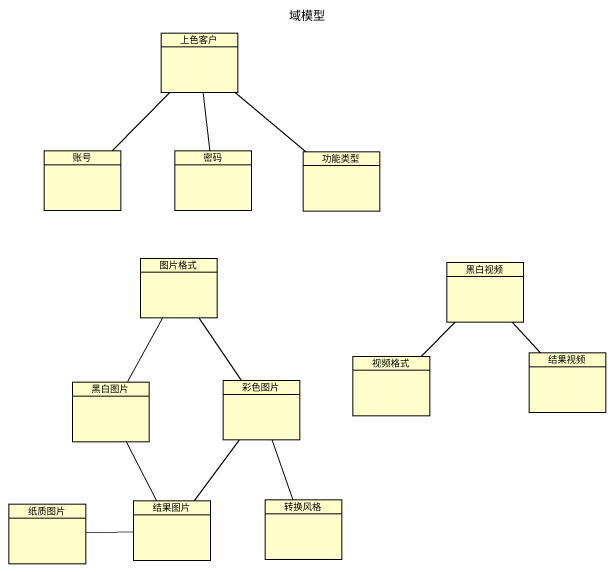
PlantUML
@startuml
title 域模型
hide circle
hide empty members
class 上色客户
class 账号
class 密码
class 功能类型
class 图片格式
class 黑白视频
class 视频格式
class 结果视频
class 黑白图片
class 彩色图片
class 纸质图片
class 结果图片
class 转换风格
账号 -up- 上色客户
密码 -up- 上色客户
功能类型 -up- 上色客户
黑白视频 -- 视频格式
结果视频 -up- 黑白视频
黑白图片 -up- 图片格式
黑白图片 -- 结果图片
彩色图片 -up- 图片格式
彩色图片 -- 结果图片
彩色图片 -- 转换风格
结果图片 -left- 纸质图片
@enduml
